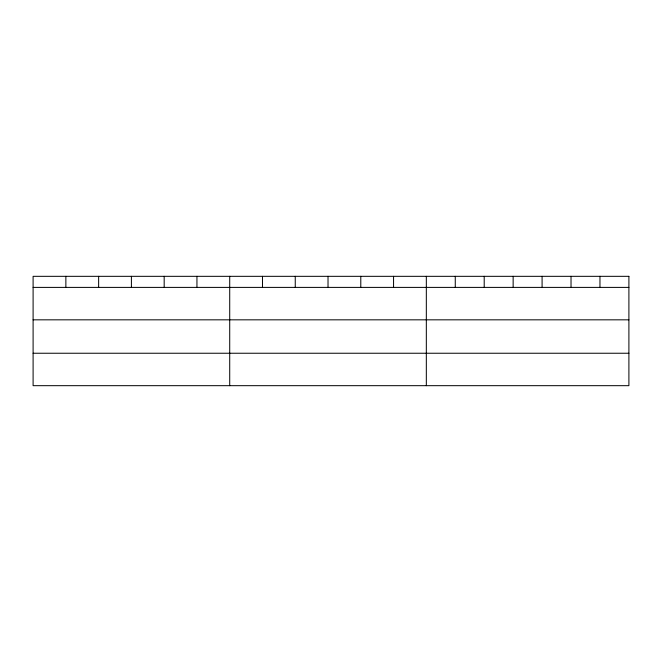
<?xml version="1.0" encoding="UTF-8"?>
<svg xmlns="http://www.w3.org/2000/svg" width="662" height="662" viewBox="0 0 662 662"><rect width="100%" height="100%" fill="white"/><g stroke="black" fill="none" stroke-linecap="round" stroke-linejoin="round"><path stroke-width="0.99" d="M33.1 287.399L628.9 287.399M33.1 319.829L628.9 319.829M33.1 353.243L628.9 353.243M599.962 276.327L599.962 287.399M571.025 276.327L571.025 287.399M542.087 276.327L542.087 287.399M513.141 276.327L513.141 287.399M484.203 276.327L484.203 287.399M455.266 276.327L455.266 287.399M426.328 276.327L426.328 385.673M393.559 276.327L393.559 287.399M360.79 276.327L360.79 287.399M328.021 276.327L328.021 287.399M295.252 276.327L295.252 287.399M262.483 276.327L262.483 287.399M229.714 276.327L229.714 385.673M196.945 276.327L196.945 287.399M164.176 276.327L164.176 287.399M131.407 276.327L131.407 287.399M98.638 276.327L98.638 287.399M65.869 276.327L65.869 287.399M628.9 276.327L33.1 276.327L33.1 385.673L628.9 385.673L628.9 276.327"/></g></svg>
